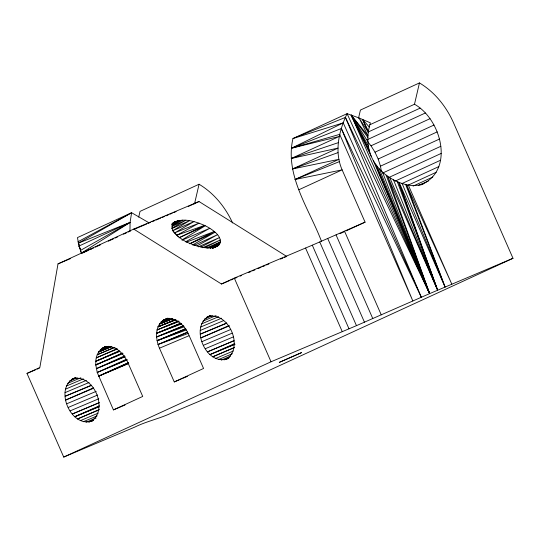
<?xml version="1.0" encoding="UTF-8"?>
<svg xmlns="http://www.w3.org/2000/svg" width="540" height="540" viewBox="0 0 540 540"><rect width="100%" height="100%" fill="white"/><g stroke="black" fill="none" stroke-linecap="round" stroke-linejoin="round"><path stroke-width="0.81" d="M129.965 231.066L130.093 222.413L131.598 212.713L148.662 222.601M321.476 241.279C309.137 208.69 284.506 175.392 292.943 138.544L347.072 113.657L359.053 117.956L370.42 122.87C366.464 135.115 366.917 149.074 373.241 160.461L429.631 293.632L356.468 325.654L271.04 361.773L63.727 457.076L27 373.417L39.845 367.511L58.003 263.891L133.718 229.082L199.004 201.528L286.76 256.459L284.425 257.445M346.106 230.884L365.081 222.156L342.131 169.871C334.105 151.598 338.897 130.977 347.072 113.657L429.631 293.632L513 258.296L453.323 122.35C446.108 106.333 434.639 92.003 419.452 82.924L360.416 110.066L358.506 118.267M420.653 185.031C455.166 170.714 441.41 119.198 414.497 104.24L369.839 124.767M72.677 378.769C93.501 373.329 108.999 409.414 91.341 421.274L92.894 420.613C70.605 429.651 52.819 386.464 75.472 377.636M207.887 316.609C228.71 311.168 244.208 347.254 226.544 359.113L228.089 358.459C205.99 367.369 188.257 325.033 210.209 315.63M119.86 351.392L95.796 361.28C96.005 354.733 99.806 348.091 106.434 346.37L104.882 347.024C115.324 344.48 124.092 353.997 127.913 362.698L142.722 396.434L113.427 409.901L97.234 372.465L95.803 364.919L95.796 361.28L118.847 350.906M174.272 381.929L203.566 368.462L188.757 334.733C184.896 325.377 174.029 314.604 163.31 320.166C154.535 326.471 155.614 339.35 159.462 348.199L174.272 381.929L181.251 378.986M138.699 217.121L140.029 211.383L199.071 184.241C214.002 193.192 225.423 207.205 232.585 222.966M194.495 203.918L199.071 184.241M414.497 104.24L419.452 82.924M217.924 245.822C226.037 237.708 211.012 228.434 204.512 225.396C195.122 221.454 183.566 217.505 173.792 222.433L176.067 221.387C164.079 227.941 181.643 239.99 187.954 242.615C197.093 246.375 208.373 250.472 217.924 245.822L212.652 248.258M79.029 244.708L78.334 243.182L131.598 212.713L77.47 237.593L78.995 246.038L81.392 253.112L130.093 222.413L78.334 243.182L79.009 244.721M182 239.922L205.207 225.781L178.963 237.836L204.512 225.396L176.992 235.163L173.516 231.89M171.788 228.292L185.807 220.232L172.28 226.24M192.524 245.005L215.008 232.234L190.208 243.668M185.531 241.846L209.79 228.285L182.135 240.118M196.978 245.896L217.519 234.691L193.806 245.484M131.598 212.713L78.01 241.751L78.705 243.29M172.004 225.896L182.689 220.158L172.004 224.843M201.015 247.01L219.49 237.553L198.234 246.854M171.848 224.458L180.083 220.354L171.707 224.019M189.459 243.783L214.265 231.505L186.482 242.136M204.728 247.718L220.388 239.969L202.628 247.712M341.321 128.527L412.83 300.969L339.694 134.365L291.438 148.244L341.321 128.527L421.301 297.257L343.238 122.87L291.438 148.244L339.329 136.424L291.29 158.47L338.081 148.075L292.505 168.966L338.992 159.314L295.049 179.482L342.131 169.871L298.863 189.763M207.826 248.103L220.496 241.94L206.773 248.015M210.222 248.238L220.03 243.526L210.087 248.022M212.288 248.036L219.139 244.802L212.247 247.968M172.78 223.182L177.903 220.772L172.719 223.094M78.995 246.038L80.359 249.122L78.995 246.038L130.093 222.413L80.392 250.459L81.749 253.55M212.281 248.299L215.143 247.05M82.404 253.098L87.736 250.648M90.018 249.595L91.544 248.9M95.35 247.144L100.683 244.694M108.304 241.191L113.63 238.741M115.155 238.039L117.443 236.993M123.532 234.191L126.583 232.787M128.108 232.085L130.39 231.039M188.298 206.456L199.004 201.528M367.916 132.131L420.14 108.122M367.092 139.772L425.378 112.982M367.376 141.386L371.007 145.807L430.049 118.665M371.007 145.807L374.99 152.172L434.032 125.03M381.496 171.821L380.457 166.178L378.175 159.023L437.211 131.882M380.457 166.178L439.499 139.036M214.144 247.664L216.398 246.632M382.55 173.084L440.829 146.286M388.935 177.444L441.167 153.434M395.077 181.143L440.492 160.265M401.746 183.647L438.838 166.597M407.477 185.47L436.246 172.253M413.1 186.104L432.783 177.059M418.716 185.416L428.558 180.893M133.718 229.082L221.468 284.013L234.313 278.107L312.289 245.187L365.081 222.156M340.031 233.672L344.588 231.579M513 258.296L233.577 386.755L172.375 412.58C160.258 418.541 147.089 421.052 134.966 427.012L63.727 457.076M128.358 362.603L98.618 376.164L128.743 363.454M125.03 356.778L96.289 368.685L124.727 355.806M127.548 359.795L97.234 372.465L126.299 359.323M123.026 353.606L95.803 364.919L122 353.241M128.567 362.806L98.618 376.164L128.689 363.346M171.977 228.481L189.547 220.664L172.287 230.938L193.982 221.589L174.744 232.841L199.058 223.142L176.992 235.163L177.977 236.5M212.267 248.265L214.562 247.239M234.954 344.365L210.019 354.564L234.596 343.629M98.969 406.836L74.81 416.718L99.387 405.79M117.072 348.671L96.269 357.865L117.241 349.096M95.803 364.919L122.688 353.052M228.609 325.728L200.907 337.878L229.608 325.769M93.407 387.882L65.705 400.039L93.629 388.253M111.733 346.639L98.57 352.06L111.672 346.349M114.203 347.375L97.2 354.76L115.04 347.382M108.871 346.255L100.339 349.832L108.02 346.518M95.796 361.28L119.691 350.96M234.374 347.45L212.72 356.805L234.441 347.639M99.171 409.61L77.517 418.959L99.232 409.793M98.57 352.06L111.753 346.41M97.234 372.465L126.502 359.903M96.289 368.685L124.882 356.488M100.339 349.832L108.061 346.552M134.197 229.284L146.617 224.046M148.169 223.391L150.498 222.406M152.05 221.751L154.379 220.772M155.932 220.118L160.589 218.153M162.142 217.499L164.471 216.513M166.023 215.858L168.352 214.873M169.904 214.218L172.233 213.239M173.779 212.585L176.107 211.599M81.392 253.112L93.724 247.914M58.003 263.891L70.436 258.64M221.468 284.013L229.244 280.733M230.796 280.078L233.132 279.092M234.684 278.438L237.013 277.452M240.125 276.143L241.677 275.488M248.677 272.531L251.006 271.553M252.558 270.891L254.894 269.912M257.999 268.596L261.11 267.287M262.663 266.632L264.998 265.646M266.551 264.992L268.88 264.006M280.537 259.085L282.872 258.1M27 373.417L35.519 369.819M37.064 369.164L39.393 368.186M167.947 318.256L163.31 320.166L167.954 318.209M169.668 318.283L161.183 321.86L169.709 318.425M172.685 318.857L159.415 324.088L171.848 318.843M175.007 319.64L158.038 326.788L176.02 319.849M179.098 321.55L157.106 329.893L178.038 321.071M180.637 323.19L156.641 333.308L181.717 323.933M184.079 326.808L156.647 336.947L183.019 325.829M206.712 317.243L210.674 315.482M204.613 318.944L212.369 315.671M202.865 321.185L216.054 315.623M185.652 328.678L157.133 340.713L186.219 330.035M201.535 323.912L218.599 316.71M71.51 379.397L75.391 377.764M69.403 381.098L77.159 377.825M188.075 333.511L158.078 344.493L187.583 332.046M200.657 327.038L221.603 318.195M67.662 383.339L80.845 377.777M66.332 386.066L83.396 378.864M200.252 330.473L223.526 320.652M159.462 348.199L188.919 335.765M65.448 389.192L86.393 380.356M226.712 322.994L200.34 334.125L226.739 323.251M65.05 392.627L89.093 382.482M91.503 385.148L65.131 396.279L91.537 385.405M201.947 341.638L230.648 329.528M203.425 345.29L232.126 333.173M66.744 403.792L96.221 391.351M205.301 348.719L233.226 336.94M68.222 407.444L97.7 395.003M233.894 340.713L207.522 351.844L233.941 340.774M70.099 410.879L98.8 398.763M210.019 354.564L234.839 344.088M99.461 402.543L72.313 413.998L98.732 402.928M74.81 416.718L98.861 406.573M215.554 358.499L233.395 350.973M218.437 359.6L232.396 353.707M221.279 360.079L230.587 356.15M80.352 420.653L98.192 413.127M224.012 359.917L229.439 357.629M182.797 378.331L187.447 376.367M83.228 421.754L97.193 415.868M113.427 409.901L125.017 405.014M86.076 422.233L96.161 417.98M104.882 347.024L106.427 346.383M185.659 328.799L157.133 340.713L186.017 329.13M163.31 320.166L167.947 318.242M180.812 323.325L156.641 333.308L181.521 323.365M169.681 318.357L161.183 321.86L169.769 318.364M158.078 344.493L187.643 332.336M175.149 319.775L158.038 326.788L175.203 319.91M159.415 324.088L172.591 318.722M156.647 336.947L183.755 325.89M157.106 329.893L178.841 321.071M373.241 160.461C380.504 173.36 393.937 182.257 408.341 185.126L451.798 284.128L406.573 184.748L445.068 286.983L399.168 182.432L437.616 290.176L387.545 176.114L429.631 293.632L345.404 117.41L292.943 138.544L343.238 122.87M295.049 179.482L339.343 161.636M292.505 168.966L337.973 152.638M291.29 158.47L338.209 142.688M423.677 183.641L418.291 185.22L412.546 185.598L408.341 185.126M386.14 175.142L429.631 293.632L351.223 115.148L367.956 135.743L359.053 117.956L368.327 132.327L362.617 119.495L369.265 127.028M367.875 137.396L351.223 115.148L371.358 156.593M367.929 141.764L351.223 115.148L369.785 152.267M368.375 146.07L351.223 115.148L369.232 150.296M362.617 119.495L368.429 131.328M374.99 152.172L378.175 159.023M344.527 231.201L381.254 314.861M336.062 234.913L372.782 318.573M327.733 238.538L364.453 322.198M319.741 241.994L356.468 325.654M312.289 245.187L349.015 328.847M305.559 248.042L342.286 331.702M234.313 278.107L271.04 361.773M389.786 177.674L437.616 290.176L398.547 182.203M345.404 117.41L421.301 297.257M375.516 164.133L429.631 293.632L382.482 172.091M402.151 183.539L445.068 286.983L405.655 184.545M376.643 165.679L429.631 293.632L379.323 168.925M393.518 179.847L437.616 290.176L397.292 181.676M301.55 352.607L279.301 362.367L301.55 352.607M106.346 346.491L102.465 348.138L106.346 346.498M93.461 420.107L88.803 422.071L93.461 420.113"/></g></svg>
